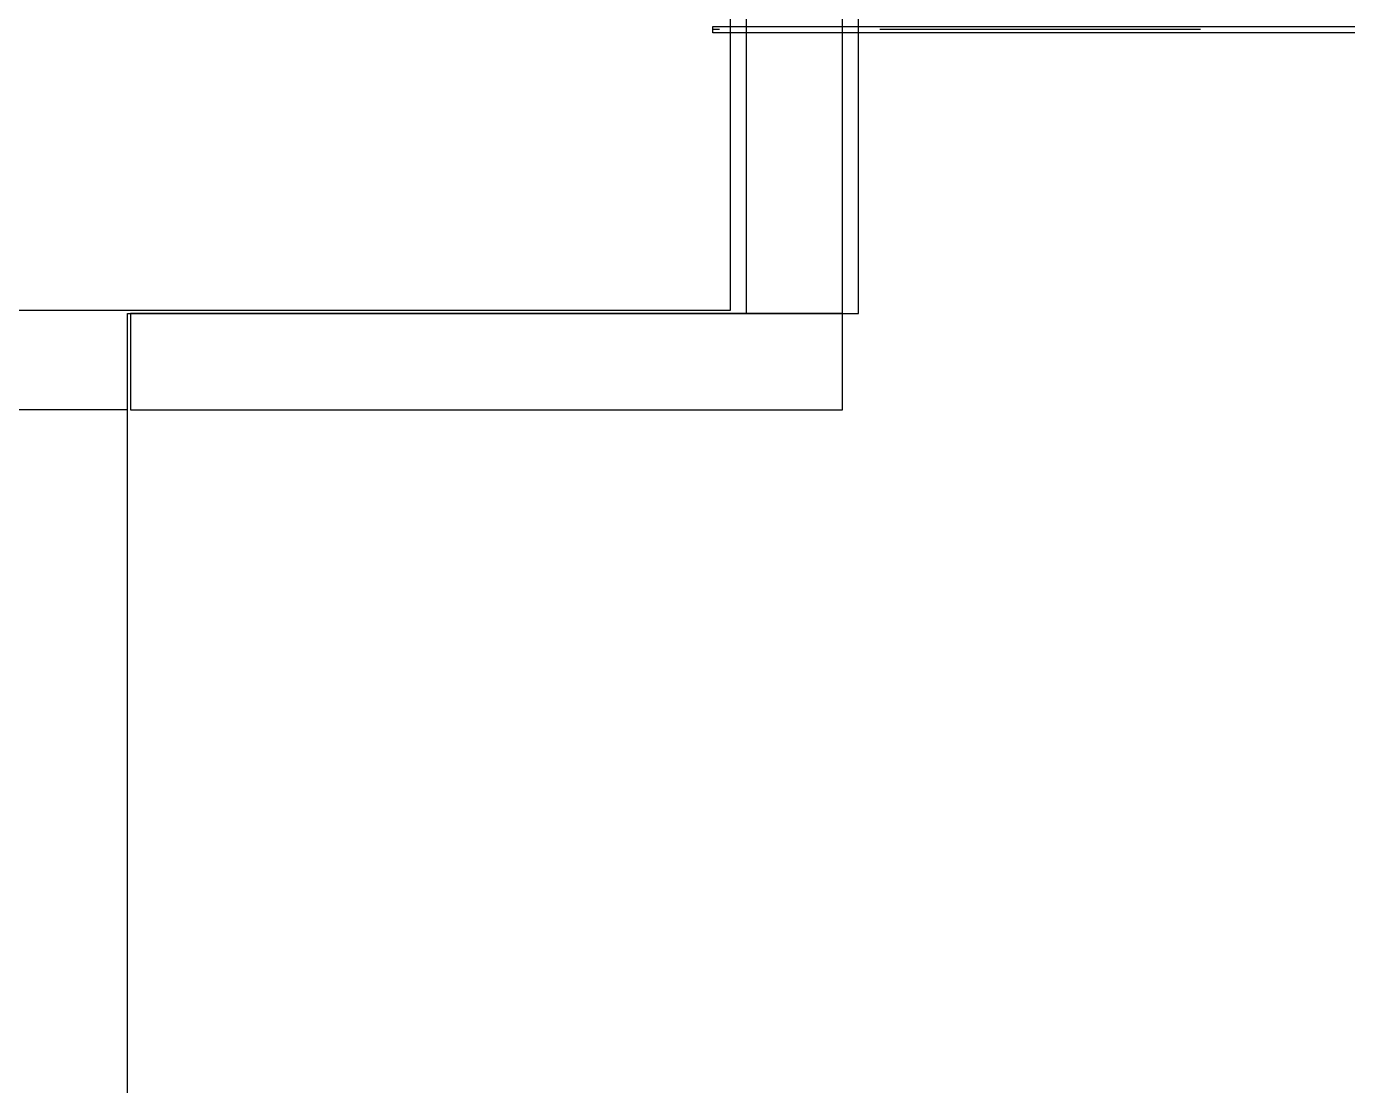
# Model space of a CAD drawing. Extents: x -23.2 to 18.8, y -18.4 to 11.3.
# Drawn here: x 0.566 to 2.627, y -1.033 to 0.619 of the extents above; entities that cross this region are included whole.
import ezdxf

# ---------------------------------------------------------------- set-up
doc = ezdxf.new("R2010")
doc.units = 0
doc.linetypes.add('DASHED', pattern=[0.75, 0.5, -0.25])
for name, color, linetype in [('EJE_MUROS', 8, 'CONTINUOUS'), ('LOSAS', 3, 'CONTINUOUS'), ('MUROS', 7, 'CONTINUOUS'), ('VIGAS', 5, 'CONTINUOUS')]:
    doc.layers.add(name, color=color, linetype=linetype)

msp = doc.modelspace()

# ---------------------------------------------------------------- linework, layer by layer
at = {"layer": 'EJE_MUROS', "linetype": 'DASHED'}
msp.add_line((5.3973, 0.6139), (1.6368, 0.6139), dxfattribs=at)
at = {"layer": 'LOSAS'}
for p, q in [((1.6638, 4.8659), (1.6638, 0.1759)), ((1.8638, 0.1709), (1.8638, 0.6359)), ((1.6638, 0.1759), (-5.7262, 0.1759)), ((0.7238, -4.1262), (0.7238, 0.1709)), ((0.7238, 0.1709), (1.8638, 0.1709))]:
    msp.add_line(p, q, dxfattribs=at)
at = {"layer": 'MUROS'}
for p, q in [((1.6368, 0.6089), (1.6368, 0.6189)), ((1.6368, 0.6189), (5.3973, 0.6189)), ((5.3973, 0.6089), (1.6368, 0.6089))]:
    msp.add_line(p, q, dxfattribs=at)
at = {"layer": 'VIGAS'}
for p, q in [((1.6888, 0.6359), (1.6888, 0.1709)), ((1.8388, 0.1709), (1.8388, 0.6359)), ((1.8388, 0.1709), (0.7288, 0.1709)), ((0.7288, 0.1709), (0.7288, 0.0209)), ((1.6888, 0.1709), (1.8388, 0.1709)), ((1.8388, 0.0209), (1.8388, 0.1709)), ((0.7238, 0.0209), (0.5238, 0.0209)), ((0.7238, -4.1165), (0.7238, 0.0209)), ((0.7288, 0.0209), (1.8388, 0.0209))]:
    msp.add_line(p, q, dxfattribs=at)

doc.saveas('drawing.dxf')
